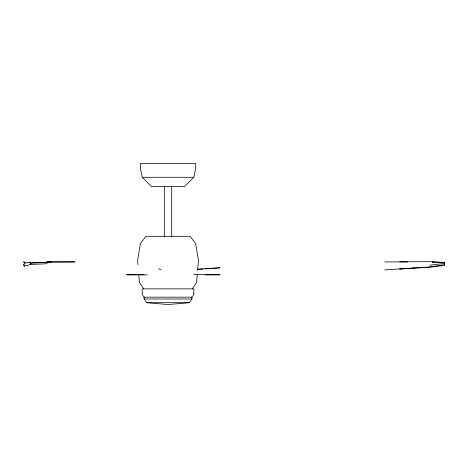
<?xml version="1.0" encoding="UTF-8"?>
<svg xmlns="http://www.w3.org/2000/svg" width="468" height="468" viewBox="0 0 468 468"><rect width="100%" height="100%" fill="white"/><g stroke="black" fill="none" stroke-linecap="round" stroke-linejoin="round"><path stroke-width="0.7" d="M197.268 274.564L196.619 282.415L192.342 288.82M197.625 270.276L198.461 260.284L195.694 243.682L190.16 236.305L145.893 236.305L140.359 243.682L137.598 260.284L137.955 264.566M191.658 296.94L192.003 299.017L189.236 302.702L168.03 304.551L146.817 302.702L144.05 299.017L144.396 296.94M193.851 177.284L195.694 168.065L195.694 163.449L140.359 163.449L140.359 168.065L142.208 177.284L151.427 186.504L184.626 186.504L193.851 177.284L142.208 177.284M24.406 266.959L23.692 264.642L24.623 263.414L27.144 262.513L74.892 261.916L47.005 261.659M23.692 264.642L24.903 265.473L27.548 265.426L30.075 264.531L31.005 263.303L51.053 261.957M444.6 264.642L429.63 266.959L384.731 269.901M429.63 265.198L444.6 263.414M198.707 269.352L202.983 269.024M205.119 268.86L210.109 268.503M211.536 268.404L220.089 267.79L197.28 269.199M414.666 268.117L399.695 268.96L429.63 267.257L444.6 265.473L444.6 262.466L429.63 261.659L384.731 261.945M30.075 264.531L47.291 263.718M143.928 274.576L126.629 274.81L147.344 274.891M205.119 274.868L220.089 274.798L193.717 274.581M399.695 261.916L407.54 261.922M144.05 299.017L192.003 299.017M146.817 302.702L189.236 302.702M432.485 262.057L444.6 262.466M24.798 262.074L23.4 261.957L25.307 262.46M432.485 262.215L433.906 262.343M158.43 268.86L161.086 269.515M29.788 262.466L31.005 263.303M143.711 288.82L139.441 282.415L138.785 274.564M171.715 186.305L171.715 236.902M164.338 186.305L164.338 236.902M193.851 293.483L192.465 297.168L143.588 297.168L142.208 293.483L142.208 288.873L193.851 288.873L193.851 293.483"/></g></svg>
